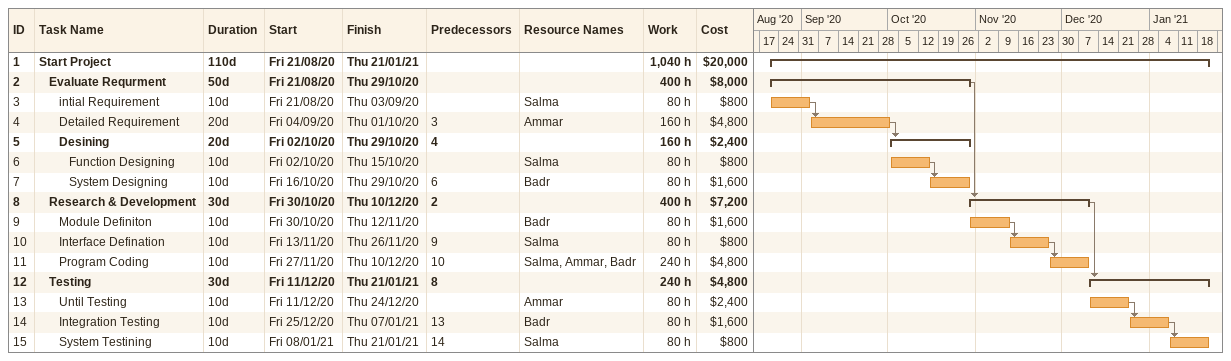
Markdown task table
| ID | Level | Task | Duration | Start | Finish | Predecessors | Resources | Work (h) | Cost ($) |
|---|---|---|---|---|---|---|---|---|---|
| 1 | 1 | **Start Project** | 110d | 2020-08-21 | 2021-01-21 |  |  | 1040 | 20000 |
| 2 | 2 | **Evaluate Requrment** | 50d | 2020-08-21 | 2020-10-29 |  |  | 400 | 8000 |
| 3 | 3 | intial Requirement | 10d | 2020-08-21 | 2020-09-03 |  | Salma | 80 | 800 |
| 4 | 3 | Detailed Requirement | 20d | 2020-09-04 | 2020-10-01 | 3 | Ammar | 160 | 4800 |
| 5 | 3 | **Desining** | 20d | 2020-10-02 | 2020-10-29 | 4 |  | 160 | 2400 |
| 6 | 4 | Function Designing | 10d | 2020-10-02 | 2020-10-15 |  | Salma | 80 | 800 |
| 7 | 4 | System Designing | 10d | 2020-10-16 | 2020-10-29 | 6 | Badr | 80 | 1600 |
| 8 | 2 | **Research & Development** | 30d | 2020-10-30 | 2020-12-10 | 2 |  | 400 | 7200 |
| 9 | 3 | Module Definiton | 10d | 2020-10-30 | 2020-11-12 |  | Badr | 80 | 1600 |
| 10 | 3 | Interface Defination | 10d | 2020-11-13 | 2020-11-26 | 9 | Salma | 80 | 800 |
| 11 | 3 | Program Coding | 10d | 2020-11-27 | 2020-12-10 | 10 | Salma, Ammar, Badr | 240 | 4800 |
| 12 | 2 | **Testing** | 30d | 2020-12-11 | 2021-01-21 | 8 |  | 240 | 4800 |
| 13 | 3 | Until Testing | 10d | 2020-12-11 | 2020-12-24 |  | Ammar | 80 | 2400 |
| 14 | 3 | Integration Testing | 10d | 2020-12-25 | 2021-01-07 | 13 | Badr | 80 | 1600 |
| 15 | 3 | System Testining | 10d | 2021-01-08 | 2021-01-21 | 14 | Salma | 80 | 800 |
